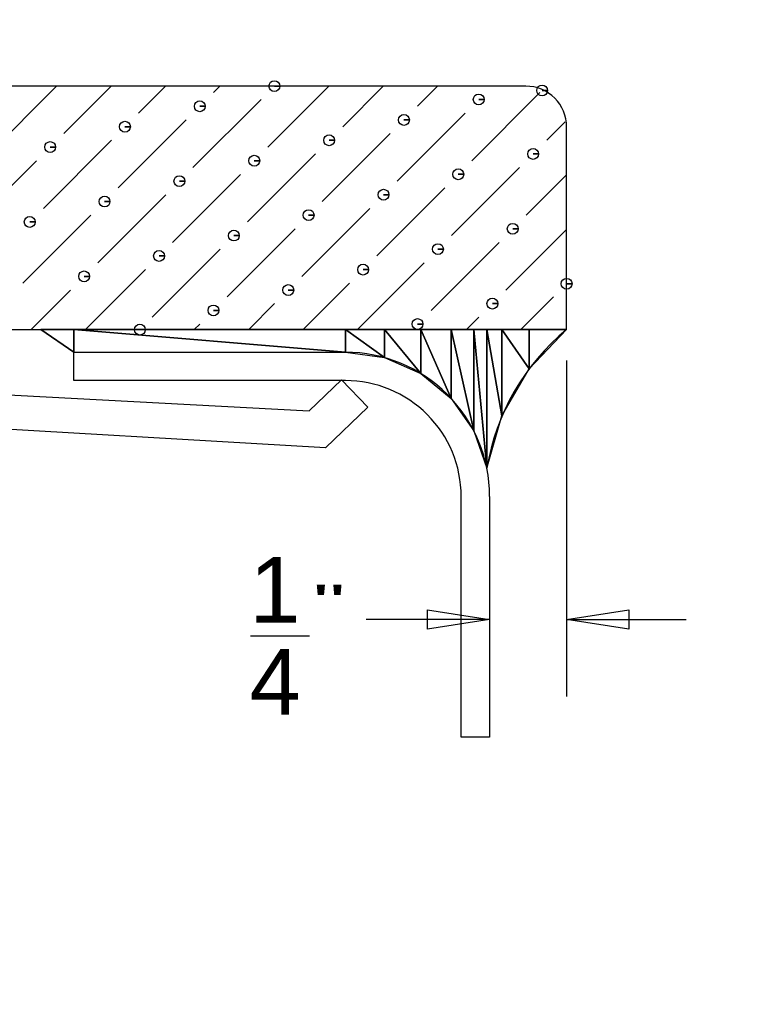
# Model space of a CAD drawing. Header units: millimetres. Extents: x 189 to 1666, y 327 to 1363.
# Drawn here: x 640.5 to 677.9, y 737 to 787.2 of the extents above; entities that cross this region are included whole.
import ezdxf

# ---------------------------------------------------------------- set-up
doc = ezdxf.new("R2010")
doc.units = ezdxf.units.MM
doc.layers.add('尺寸標注', color=1, linetype='Continuous', lineweight=30)
doc.styles.add('0', font='arial.ttf', dxfattribs={"height": 1})
doc.styles.add('DIM', font='txt.shx', dxfattribs={"width": 0.7, "bigfont": 'chineset.shx'})
doc.dimstyles.new('mm+in(开孔纸尺寸)', dxfattribs={"dimscale": 3, "dimtxt": 5, "dimasz": 5.2, "dimexe": 1.25, "dimexo": 0.625, "dimgap": 2, "dimtad": 1, "dimtxsty": 'DIM', "dimcen": 0, "dimclrd": 256, "dimclre": 256, "dimclrt": 3, "dimadec": 0, "dimazin": 0, "dimtfac": 1, "dimtmove": 0, "dimatfit": 1, "dimfxl": 1, "dimlwd": -1, "dimarcsym": 0})

# ---------------------------------------------------------------- blocks, each defined once
blk = doc.blocks.new('*D27')
at = {"layer": 'Defpoints', "color": 0}
for p in [(585.622, 877.481), (917.422, 718.311), (917.422, 627.281)]:
    blk.add_point(p, dxfattribs=at)
at = {"layer": '尺寸標注', "lineweight": -2}
for p, q in [((585.622, 875.606), (585.622, 623.531)), ((917.422, 716.436), (917.422, 623.531))]:
    blk.add_line(p, q, dxfattribs=at)
at = {"layer": '尺寸標注'}
blk.add_line((601.222, 627.281), (901.822, 627.281), dxfattribs=at)
for points in [[(601.222, 629.881), (601.222, 624.681), (585.622, 627.281)], [(901.822, 624.681), (901.822, 629.881), (917.422, 627.281)]]:
    blk.add_solid(points, dxfattribs=at)
at = {"layer": '尺寸標注', "color": 3, "insert": (751.522, 642.031), "char_height": 15, "attachment_point": 5, "style": 'DIM'}
blk.add_mtext('331,8mm [13 1/16"]', dxfattribs=at)

msp = doc.modelspace()

# ---------------------------------------------------------------- linework, layer by layer
at = {"layer": '尺寸標注', "lineweight": 9}
for points, knots in [([(653.578, 783.777), (653.578, 783.777), (653.858, 783.777), (653.858, 783.777), (653.858, 783.777), (653.858, 783.931), (653.732, 784.056), (653.578, 784.056), (653.578, 784.056), (653.425, 784.056), (653.3, 783.931), (653.3, 783.777), (653.3, 783.777), (653.3, 783.623), (653.425, 783.498), (653.578, 783.498), (653.578, 783.498), (653.732, 783.498), (653.858, 783.623), (653.858, 783.777), (653.858, 783.777), (653.858, 783.777), (653.578, 783.777), (653.578, 783.777)], [0, 0, 0, 0, 0.142857, 0.142857, 0.142857, 0.142857, 0.285714, 0.285714, 0.285714, 0.285714, 0.428571, 0.428571, 0.428571, 0.428571, 0.571429, 0.571429, 0.571429, 0.571429, 0.714286, 0.714286, 0.714286, 0.714286, 1, 1, 1, 1]), ([(664.089, 783.093), (664.089, 783.093), (664.367, 783.093), (664.367, 783.093), (664.367, 783.093), (664.367, 783.247), (664.242, 783.373), (664.089, 783.373), (664.089, 783.373), (663.935, 783.373), (663.809, 783.247), (663.809, 783.093), (663.809, 783.093), (663.809, 782.939), (663.935, 782.814), (664.089, 782.814), (664.089, 782.814), (664.242, 782.814), (664.367, 782.939), (664.367, 783.093), (664.367, 783.093), (664.367, 783.093), (664.089, 783.093), (664.089, 783.093)], [0, 0, 0, 0, 0.142857, 0.142857, 0.142857, 0.142857, 0.285714, 0.285714, 0.285714, 0.285714, 0.428571, 0.428571, 0.428571, 0.428571, 0.571429, 0.571429, 0.571429, 0.571429, 0.714286, 0.714286, 0.714286, 0.714286, 1, 1, 1, 1]), ([(668.604, 781.686), (668.604, 782.24), (668.383, 782.771), (667.992, 783.161), (667.992, 783.161), (667.599, 783.554), (667.07, 783.775), (666.514, 783.775)], [0, 0, 0, 0, 0.333333, 0.333333, 0.333333, 0.333333, 1, 1, 1, 1]), ([(667.347, 783.553), (667.347, 783.553), (667.626, 783.553), (667.626, 783.553), (667.626, 783.553), (667.626, 783.707), (667.501, 783.833), (667.347, 783.833), (667.347, 783.833), (667.194, 783.833), (667.068, 783.707), (667.068, 783.553), (667.068, 783.553), (667.068, 783.4), (667.194, 783.274), (667.347, 783.274), (667.347, 783.274), (667.501, 783.274), (667.626, 783.4), (667.626, 783.553), (667.626, 783.553), (667.626, 783.553), (667.347, 783.553), (667.347, 783.553)], [0, 0, 0, 0, 0.142857, 0.142857, 0.142857, 0.142857, 0.285714, 0.285714, 0.285714, 0.285714, 0.428571, 0.428571, 0.428571, 0.428571, 0.571429, 0.571429, 0.571429, 0.571429, 0.714286, 0.714286, 0.714286, 0.714286, 1, 1, 1, 1]), ([(649.746, 782.743), (649.746, 782.743), (650.025, 782.743), (650.025, 782.743), (650.025, 782.743), (650.025, 782.896), (649.9, 783.022), (649.746, 783.022), (649.746, 783.022), (649.592, 783.022), (649.467, 782.896), (649.467, 782.743), (649.467, 782.743), (649.467, 782.589), (649.592, 782.464), (649.746, 782.464), (649.746, 782.464), (649.9, 782.464), (650.025, 782.589), (650.025, 782.743), (650.025, 782.743), (650.025, 782.743), (649.746, 782.743), (649.746, 782.743)], [0, 0, 0, 0, 0.142857, 0.142857, 0.142857, 0.142857, 0.285714, 0.285714, 0.285714, 0.285714, 0.428571, 0.428571, 0.428571, 0.428571, 0.571429, 0.571429, 0.571429, 0.571429, 0.714286, 0.714286, 0.714286, 0.714286, 1, 1, 1, 1]), ([(645.897, 781.694), (645.897, 781.694), (646.177, 781.694), (646.177, 781.694), (646.177, 781.694), (646.177, 781.847), (646.051, 781.973), (645.897, 781.973), (645.897, 781.973), (645.744, 781.973), (645.618, 781.847), (645.618, 781.694), (645.618, 781.694), (645.618, 781.54), (645.744, 781.415), (645.897, 781.415), (645.897, 781.415), (646.051, 781.415), (646.177, 781.54), (646.177, 781.694), (646.177, 781.694), (646.177, 781.694), (645.897, 781.694), (645.897, 781.694)], [0, 0, 0, 0, 0.142857, 0.142857, 0.142857, 0.142857, 0.285714, 0.285714, 0.285714, 0.285714, 0.428571, 0.428571, 0.428571, 0.428571, 0.571429, 0.571429, 0.571429, 0.571429, 0.714286, 0.714286, 0.714286, 0.714286, 1, 1, 1, 1]), ([(660.24, 782.042), (660.24, 782.042), (660.519, 782.042), (660.519, 782.042), (660.519, 782.042), (660.519, 782.195), (660.393, 782.321), (660.24, 782.321), (660.24, 782.321), (660.086, 782.321), (659.961, 782.195), (659.961, 782.042), (659.961, 782.042), (659.961, 781.888), (660.086, 781.762), (660.24, 781.762), (660.24, 781.762), (660.393, 781.762), (660.519, 781.888), (660.519, 782.042), (660.519, 782.042), (660.519, 782.042), (660.24, 782.042), (660.24, 782.042)], [0, 0, 0, 0, 0.142857, 0.142857, 0.142857, 0.142857, 0.285714, 0.285714, 0.285714, 0.285714, 0.428571, 0.428571, 0.428571, 0.428571, 0.571429, 0.571429, 0.571429, 0.571429, 0.714286, 0.714286, 0.714286, 0.714286, 1, 1, 1, 1]), ([(642.051, 780.644), (642.051, 780.644), (642.331, 780.644), (642.331, 780.644), (642.331, 780.644), (642.331, 780.798), (642.205, 780.924), (642.051, 780.924), (642.051, 780.924), (641.897, 780.924), (641.772, 780.798), (641.772, 780.644), (641.772, 780.644), (641.772, 780.491), (641.897, 780.366), (642.051, 780.366), (642.051, 780.366), (642.205, 780.366), (642.331, 780.491), (642.331, 780.644), (642.331, 780.644), (642.331, 780.644), (642.051, 780.644), (642.051, 780.644)], [0, 0, 0, 0, 0.142857, 0.142857, 0.142857, 0.142857, 0.285714, 0.285714, 0.285714, 0.285714, 0.428571, 0.428571, 0.428571, 0.428571, 0.571429, 0.571429, 0.571429, 0.571429, 0.714286, 0.714286, 0.714286, 0.714286, 1, 1, 1, 1]), ([(656.394, 780.995), (656.394, 780.995), (656.673, 780.995), (656.673, 780.995), (656.673, 780.995), (656.673, 781.149), (656.547, 781.274), (656.394, 781.274), (656.394, 781.274), (656.24, 781.274), (656.115, 781.149), (656.115, 780.995), (656.115, 780.995), (656.115, 780.841), (656.24, 780.716), (656.394, 780.716), (656.394, 780.716), (656.547, 780.716), (656.673, 780.841), (656.673, 780.995), (656.673, 780.995), (656.673, 780.995), (656.394, 780.995), (656.394, 780.995)], [0, 0, 0, 0, 0.142857, 0.142857, 0.142857, 0.142857, 0.285714, 0.285714, 0.285714, 0.285714, 0.428571, 0.428571, 0.428571, 0.428571, 0.571429, 0.571429, 0.571429, 0.571429, 0.714286, 0.714286, 0.714286, 0.714286, 1, 1, 1, 1]), ([(666.886, 780.294), (666.886, 780.294), (667.164, 780.294), (667.164, 780.294), (667.164, 780.294), (667.164, 780.448), (667.039, 780.573), (666.886, 780.573), (666.886, 780.573), (666.732, 780.573), (666.606, 780.448), (666.606, 780.294), (666.606, 780.294), (666.606, 780.14), (666.732, 780.015), (666.886, 780.015), (666.886, 780.015), (667.039, 780.015), (667.164, 780.14), (667.164, 780.294), (667.164, 780.294), (667.164, 780.294), (666.886, 780.294), (666.886, 780.294)], [0, 0, 0, 0, 0.142857, 0.142857, 0.142857, 0.142857, 0.285714, 0.285714, 0.285714, 0.285714, 0.428571, 0.428571, 0.428571, 0.428571, 0.571429, 0.571429, 0.571429, 0.571429, 0.714286, 0.714286, 0.714286, 0.714286, 1, 1, 1, 1]), ([(652.545, 779.946), (652.545, 779.946), (652.824, 779.946), (652.824, 779.946), (652.824, 779.946), (652.824, 780.1), (652.699, 780.225), (652.545, 780.225), (652.545, 780.225), (652.392, 780.225), (652.266, 780.1), (652.266, 779.946), (652.266, 779.946), (652.266, 779.792), (652.392, 779.667), (652.545, 779.667), (652.545, 779.667), (652.699, 779.667), (652.824, 779.792), (652.824, 779.946), (652.824, 779.946), (652.824, 779.946), (652.545, 779.946), (652.545, 779.946)], [0, 0, 0, 0, 0.142857, 0.142857, 0.142857, 0.142857, 0.285714, 0.285714, 0.285714, 0.285714, 0.428571, 0.428571, 0.428571, 0.428571, 0.571429, 0.571429, 0.571429, 0.571429, 0.714286, 0.714286, 0.714286, 0.714286, 1, 1, 1, 1]), ([(663.037, 779.245), (663.037, 779.245), (663.316, 779.245), (663.316, 779.245), (663.316, 779.245), (663.316, 779.399), (663.19, 779.524), (663.037, 779.524), (663.037, 779.524), (662.883, 779.524), (662.758, 779.399), (662.758, 779.245), (662.758, 779.245), (662.758, 779.091), (662.883, 778.966), (663.037, 778.966), (663.037, 778.966), (663.19, 778.966), (663.316, 779.091), (663.316, 779.245), (663.316, 779.245), (663.316, 779.245), (663.037, 779.245), (663.037, 779.245)], [0, 0, 0, 0, 0.142857, 0.142857, 0.142857, 0.142857, 0.285714, 0.285714, 0.285714, 0.285714, 0.428571, 0.428571, 0.428571, 0.428571, 0.571429, 0.571429, 0.571429, 0.571429, 0.714286, 0.714286, 0.714286, 0.714286, 1, 1, 1, 1]), ([(648.696, 778.894), (648.696, 778.894), (648.976, 778.894), (648.976, 778.894), (648.976, 778.894), (648.976, 779.048), (648.851, 779.173), (648.696, 779.173), (648.696, 779.173), (648.543, 779.173), (648.418, 779.048), (648.418, 778.894), (648.418, 778.894), (648.418, 778.741), (648.543, 778.615), (648.696, 778.615), (648.696, 778.615), (648.851, 778.615), (648.976, 778.741), (648.976, 778.894), (648.976, 778.894), (648.976, 778.894), (648.696, 778.894), (648.696, 778.894)], [0, 0, 0, 0, 0.142857, 0.142857, 0.142857, 0.142857, 0.285714, 0.285714, 0.285714, 0.285714, 0.428571, 0.428571, 0.428571, 0.428571, 0.571429, 0.571429, 0.571429, 0.571429, 0.714286, 0.714286, 0.714286, 0.714286, 1, 1, 1, 1]), ([(659.191, 778.196), (659.191, 778.196), (659.47, 778.196), (659.47, 778.196), (659.47, 778.196), (659.47, 778.349), (659.344, 778.475), (659.191, 778.475), (659.191, 778.475), (659.037, 778.475), (658.912, 778.349), (658.912, 778.196), (658.912, 778.196), (658.912, 778.042), (659.037, 777.916), (659.191, 777.916), (659.191, 777.916), (659.344, 777.916), (659.47, 778.042), (659.47, 778.196), (659.47, 778.196), (659.47, 778.196), (659.191, 778.196), (659.191, 778.196)], [0, 0, 0, 0, 0.142857, 0.142857, 0.142857, 0.142857, 0.285714, 0.285714, 0.285714, 0.285714, 0.428571, 0.428571, 0.428571, 0.428571, 0.571429, 0.571429, 0.571429, 0.571429, 0.714286, 0.714286, 0.714286, 0.714286, 1, 1, 1, 1]), ([(644.848, 777.848), (644.848, 777.848), (645.127, 777.848), (645.127, 777.848), (645.127, 777.848), (645.127, 778.001), (645.002, 778.127), (644.848, 778.127), (644.848, 778.127), (644.694, 778.127), (644.569, 778.001), (644.569, 777.848), (644.569, 777.848), (644.569, 777.694), (644.694, 777.569), (644.848, 777.569), (644.848, 777.569), (645.002, 777.569), (645.127, 777.694), (645.127, 777.848), (645.127, 777.848), (645.127, 777.848), (644.848, 777.848), (644.848, 777.848)], [0, 0, 0, 0, 0.142857, 0.142857, 0.142857, 0.142857, 0.285714, 0.285714, 0.285714, 0.285714, 0.428571, 0.428571, 0.428571, 0.428571, 0.571429, 0.571429, 0.571429, 0.571429, 0.714286, 0.714286, 0.714286, 0.714286, 1, 1, 1, 1]), ([(655.342, 777.147), (655.342, 777.147), (655.621, 777.147), (655.621, 777.147), (655.621, 777.147), (655.621, 777.3), (655.496, 777.425), (655.342, 777.425), (655.342, 777.425), (655.189, 777.425), (655.063, 777.3), (655.063, 777.147), (655.063, 777.147), (655.063, 776.993), (655.189, 776.867), (655.342, 776.867), (655.342, 776.867), (655.496, 776.867), (655.621, 776.993), (655.621, 777.147), (655.621, 777.147), (655.621, 777.147), (655.342, 777.147), (655.342, 777.147)], [0, 0, 0, 0, 0.142857, 0.142857, 0.142857, 0.142857, 0.285714, 0.285714, 0.285714, 0.285714, 0.428571, 0.428571, 0.428571, 0.428571, 0.571429, 0.571429, 0.571429, 0.571429, 0.714286, 0.714286, 0.714286, 0.714286, 1, 1, 1, 1]), ([(641, 776.796), (641, 776.796), (641.279, 776.796), (641.279, 776.796), (641.279, 776.796), (641.279, 776.95), (641.153, 777.075), (641, 777.075), (641, 777.075), (640.846, 777.075), (640.72, 776.95), (640.72, 776.796), (640.72, 776.796), (640.72, 776.642), (640.846, 776.517), (641, 776.517), (641, 776.517), (641.153, 776.517), (641.279, 776.642), (641.279, 776.796), (641.279, 776.796), (641.279, 776.796), (641, 776.796), (641, 776.796)], [0, 0, 0, 0, 0.142857, 0.142857, 0.142857, 0.142857, 0.285714, 0.285714, 0.285714, 0.285714, 0.428571, 0.428571, 0.428571, 0.428571, 0.571429, 0.571429, 0.571429, 0.571429, 0.714286, 0.714286, 0.714286, 0.714286, 1, 1, 1, 1]), ([(651.496, 776.097), (651.496, 776.097), (651.775, 776.097), (651.775, 776.097), (651.775, 776.097), (651.775, 776.251), (651.65, 776.376), (651.496, 776.376), (651.496, 776.376), (651.342, 776.376), (651.217, 776.251), (651.217, 776.097), (651.217, 776.097), (651.217, 775.944), (651.342, 775.818), (651.496, 775.818), (651.496, 775.818), (651.65, 775.818), (651.775, 775.944), (651.775, 776.097), (651.775, 776.097), (651.775, 776.097), (651.496, 776.097), (651.496, 776.097)], [0, 0, 0, 0, 0.142857, 0.142857, 0.142857, 0.142857, 0.285714, 0.285714, 0.285714, 0.285714, 0.428571, 0.428571, 0.428571, 0.428571, 0.571429, 0.571429, 0.571429, 0.571429, 0.714286, 0.714286, 0.714286, 0.714286, 1, 1, 1, 1]), ([(665.836, 776.446), (665.836, 776.446), (666.115, 776.446), (666.115, 776.446), (666.115, 776.446), (666.115, 776.599), (665.99, 776.724), (665.836, 776.724), (665.836, 776.724), (665.683, 776.724), (665.557, 776.599), (665.557, 776.446), (665.557, 776.446), (665.557, 776.291), (665.683, 776.166), (665.836, 776.166), (665.836, 776.166), (665.99, 776.166), (666.115, 776.291), (666.115, 776.446), (666.115, 776.446), (666.115, 776.446), (665.836, 776.446), (665.836, 776.446)], [0, 0, 0, 0, 0.142857, 0.142857, 0.142857, 0.142857, 0.285714, 0.285714, 0.285714, 0.285714, 0.428571, 0.428571, 0.428571, 0.428571, 0.571429, 0.571429, 0.571429, 0.571429, 0.714286, 0.714286, 0.714286, 0.714286, 1, 1, 1, 1]), ([(647.647, 775.048), (647.647, 775.048), (647.927, 775.048), (647.927, 775.048), (647.927, 775.048), (647.927, 775.202), (647.802, 775.327), (647.647, 775.327), (647.647, 775.327), (647.494, 775.327), (647.369, 775.202), (647.369, 775.048), (647.369, 775.048), (647.369, 774.895), (647.494, 774.769), (647.647, 774.769), (647.647, 774.769), (647.802, 774.769), (647.927, 774.895), (647.927, 775.048), (647.927, 775.048), (647.927, 775.048), (647.647, 775.048), (647.647, 775.048)], [0, 0, 0, 0, 0.142857, 0.142857, 0.142857, 0.142857, 0.285714, 0.285714, 0.285714, 0.285714, 0.428571, 0.428571, 0.428571, 0.428571, 0.571429, 0.571429, 0.571429, 0.571429, 0.714286, 0.714286, 0.714286, 0.714286, 1, 1, 1, 1]), ([(661.99, 775.399), (661.99, 775.399), (662.269, 775.399), (662.269, 775.399), (662.269, 775.399), (662.269, 775.553), (662.144, 775.678), (661.99, 775.678), (661.99, 775.678), (661.837, 775.678), (661.711, 775.553), (661.711, 775.399), (661.711, 775.399), (661.711, 775.245), (661.837, 775.119), (661.99, 775.119), (661.99, 775.119), (662.144, 775.119), (662.269, 775.245), (662.269, 775.399), (662.269, 775.399), (662.269, 775.399), (661.99, 775.399), (661.99, 775.399)], [0, 0, 0, 0, 0.142857, 0.142857, 0.142857, 0.142857, 0.285714, 0.285714, 0.285714, 0.285714, 0.428571, 0.428571, 0.428571, 0.428571, 0.571429, 0.571429, 0.571429, 0.571429, 0.714286, 0.714286, 0.714286, 0.714286, 1, 1, 1, 1]), ([(658.141, 774.347), (658.141, 774.347), (658.421, 774.347), (658.421, 774.347), (658.421, 774.347), (658.421, 774.501), (658.295, 774.626), (658.141, 774.626), (658.141, 774.626), (657.988, 774.626), (657.863, 774.501), (657.863, 774.347), (657.863, 774.347), (657.863, 774.193), (657.988, 774.068), (658.141, 774.068), (658.141, 774.068), (658.295, 774.068), (658.421, 774.193), (658.421, 774.347), (658.421, 774.347), (658.421, 774.347), (658.141, 774.347), (658.141, 774.347)], [0, 0, 0, 0, 0.142857, 0.142857, 0.142857, 0.142857, 0.285714, 0.285714, 0.285714, 0.285714, 0.428571, 0.428571, 0.428571, 0.428571, 0.571429, 0.571429, 0.571429, 0.571429, 0.714286, 0.714286, 0.714286, 0.714286, 1, 1, 1, 1]), ([(643.799, 773.999), (643.799, 773.999), (644.078, 773.999), (644.078, 773.999), (644.078, 773.999), (644.078, 774.153), (643.953, 774.278), (643.799, 774.278), (643.799, 774.278), (643.645, 774.278), (643.52, 774.153), (643.52, 773.999), (643.52, 773.999), (643.52, 773.845), (643.645, 773.72), (643.799, 773.72), (643.799, 773.72), (643.953, 773.72), (644.078, 773.845), (644.078, 773.999), (644.078, 773.999), (644.078, 773.999), (643.799, 773.999), (643.799, 773.999)], [0, 0, 0, 0, 0.142857, 0.142857, 0.142857, 0.142857, 0.285714, 0.285714, 0.285714, 0.285714, 0.428571, 0.428571, 0.428571, 0.428571, 0.571429, 0.571429, 0.571429, 0.571429, 0.714286, 0.714286, 0.714286, 0.714286, 1, 1, 1, 1]), ([(668.605, 773.619), (668.605, 773.619), (668.883, 773.619), (668.883, 773.619), (668.883, 773.619), (668.883, 773.773), (668.758, 773.898), (668.605, 773.898), (668.605, 773.898), (668.451, 773.898), (668.325, 773.773), (668.325, 773.619), (668.325, 773.619), (668.325, 773.466), (668.451, 773.34), (668.605, 773.34), (668.605, 773.34), (668.758, 773.34), (668.883, 773.466), (668.883, 773.619), (668.883, 773.619), (668.883, 773.619), (668.605, 773.619), (668.605, 773.619)], [0, 0, 0, 0, 0.142857, 0.142857, 0.142857, 0.142857, 0.285714, 0.285714, 0.285714, 0.285714, 0.428571, 0.428571, 0.428571, 0.428571, 0.571429, 0.571429, 0.571429, 0.571429, 0.714286, 0.714286, 0.714286, 0.714286, 1, 1, 1, 1]), ([(654.293, 773.298), (654.293, 773.298), (654.572, 773.298), (654.572, 773.298), (654.572, 773.298), (654.572, 773.451), (654.447, 773.577), (654.293, 773.577), (654.293, 773.577), (654.139, 773.577), (654.014, 773.451), (654.014, 773.298), (654.014, 773.298), (654.014, 773.144), (654.139, 773.019), (654.293, 773.019), (654.293, 773.019), (654.447, 773.019), (654.572, 773.144), (654.572, 773.298), (654.572, 773.298), (654.572, 773.298), (654.293, 773.298), (654.293, 773.298)], [0, 0, 0, 0, 0.142857, 0.142857, 0.142857, 0.142857, 0.285714, 0.285714, 0.285714, 0.285714, 0.428571, 0.428571, 0.428571, 0.428571, 0.571429, 0.571429, 0.571429, 0.571429, 0.714286, 0.714286, 0.714286, 0.714286, 1, 1, 1, 1]), ([(664.787, 772.6), (664.787, 772.6), (665.066, 772.6), (665.066, 772.6), (665.066, 772.6), (665.066, 772.753), (664.941, 772.878), (664.787, 772.878), (664.787, 772.878), (664.634, 772.878), (664.508, 772.753), (664.508, 772.6), (664.508, 772.6), (664.508, 772.445), (664.634, 772.32), (664.787, 772.32), (664.787, 772.32), (664.941, 772.32), (665.066, 772.445), (665.066, 772.6), (665.066, 772.6), (665.066, 772.6), (664.787, 772.6), (664.787, 772.6)], [0, 0, 0, 0, 0.142857, 0.142857, 0.142857, 0.142857, 0.285714, 0.285714, 0.285714, 0.285714, 0.428571, 0.428571, 0.428571, 0.428571, 0.571429, 0.571429, 0.571429, 0.571429, 0.714286, 0.714286, 0.714286, 0.714286, 1, 1, 1, 1]), ([(650.447, 772.249), (650.447, 772.249), (650.726, 772.249), (650.726, 772.249), (650.726, 772.249), (650.726, 772.402), (650.601, 772.528), (650.447, 772.528), (650.447, 772.528), (650.293, 772.528), (650.168, 772.402), (650.168, 772.249), (650.168, 772.249), (650.168, 772.095), (650.293, 771.97), (650.447, 771.97), (650.447, 771.97), (650.601, 771.97), (650.726, 772.095), (650.726, 772.249), (650.726, 772.249), (650.726, 772.249), (650.447, 772.249), (650.447, 772.249)], [0, 0, 0, 0, 0.142857, 0.142857, 0.142857, 0.142857, 0.285714, 0.285714, 0.285714, 0.285714, 0.428571, 0.428571, 0.428571, 0.428571, 0.571429, 0.571429, 0.571429, 0.571429, 0.714286, 0.714286, 0.714286, 0.714286, 1, 1, 1, 1]), ([(660.938, 771.55), (660.938, 771.55), (661.218, 771.55), (661.218, 771.55), (661.218, 771.55), (661.218, 771.704), (661.092, 771.829), (660.938, 771.829), (660.938, 771.829), (660.785, 771.829), (660.66, 771.704), (660.66, 771.55), (660.66, 771.55), (660.66, 771.396), (660.785, 771.271), (660.938, 771.271), (660.938, 771.271), (661.092, 771.271), (661.218, 771.396), (661.218, 771.55), (661.218, 771.55), (661.218, 771.55), (660.938, 771.55), (660.938, 771.55)], [0, 0, 0, 0, 0.142857, 0.142857, 0.142857, 0.142857, 0.285714, 0.285714, 0.285714, 0.285714, 0.428571, 0.428571, 0.428571, 0.428571, 0.571429, 0.571429, 0.571429, 0.571429, 0.714286, 0.714286, 0.714286, 0.714286, 1, 1, 1, 1]), ([(646.663, 771.264), (646.663, 771.264), (646.942, 771.264), (646.942, 771.264), (646.942, 771.264), (646.942, 771.418), (646.817, 771.543), (646.663, 771.543), (646.663, 771.543), (646.509, 771.543), (646.384, 771.418), (646.384, 771.264), (646.384, 771.264), (646.384, 771.111), (646.509, 770.985), (646.663, 770.985), (646.663, 770.985), (646.817, 770.985), (646.942, 771.111), (646.942, 771.264), (646.942, 771.264), (646.942, 771.264), (646.663, 771.264), (646.663, 771.264)], [0, 0, 0, 0, 0.142857, 0.142857, 0.142857, 0.142857, 0.285714, 0.285714, 0.285714, 0.285714, 0.428571, 0.428571, 0.428571, 0.428571, 0.571429, 0.571429, 0.571429, 0.571429, 0.714286, 0.714286, 0.714286, 0.714286, 1, 1, 1, 1]), ([(643.274, 770.103), (643.274, 770.103), (641.573, 771.266), (641.573, 771.266), (641.573, 771.266), (641.573, 771.266), (643.274, 771.266), (643.274, 771.266), (643.274, 771.266), (643.274, 771.266), (643.274, 770.103), (643.274, 770.103)], [0, 0, 0, 0, 0.25, 0.25, 0.25, 0.25, 0.5, 0.5, 0.5, 0.5, 1, 1, 1, 1]), ([(643.274, 770.103), (643.274, 770.103), (643.274, 771.266), (643.274, 771.266), (643.274, 771.266), (643.274, 771.266), (657.235, 770.103), (657.235, 770.103), (657.235, 770.103), (657.235, 770.103), (643.274, 770.103), (643.274, 770.103)], [0, 0, 0, 0, 0.25, 0.25, 0.25, 0.25, 0.5, 0.5, 0.5, 0.5, 1, 1, 1, 1]), ([(657.235, 770.103), (657.235, 770.103), (643.274, 771.266), (643.274, 771.266), (643.274, 771.266), (643.274, 771.266), (657.235, 771.266), (657.235, 771.266), (657.235, 771.266), (657.235, 771.266), (657.235, 770.103), (657.235, 770.103)], [0, 0, 0, 0, 0.25, 0.25, 0.25, 0.25, 0.5, 0.5, 0.5, 0.5, 1, 1, 1, 1]), ([(657.235, 770.103), (657.235, 770.103), (657.235, 771.266), (657.235, 771.266), (657.235, 771.266), (657.235, 771.266), (659.246, 769.824), (659.246, 769.824), (659.246, 769.824), (659.246, 769.824), (657.235, 770.103), (657.235, 770.103)], [0, 0, 0, 0, 0.25, 0.25, 0.25, 0.25, 0.5, 0.5, 0.5, 0.5, 1, 1, 1, 1]), ([(659.246, 769.824), (659.246, 769.824), (657.235, 771.266), (657.235, 771.266), (657.235, 771.266), (657.235, 771.266), (659.246, 771.266), (659.246, 771.266), (659.246, 771.266), (659.246, 771.266), (659.246, 769.824), (659.246, 769.824)], [0, 0, 0, 0, 0.25, 0.25, 0.25, 0.25, 0.5, 0.5, 0.5, 0.5, 1, 1, 1, 1]), ([(659.246, 769.824), (659.246, 769.824), (659.246, 771.266), (659.246, 771.266), (659.246, 771.266), (659.246, 771.266), (661.105, 769.012), (661.105, 769.012), (661.105, 769.012), (661.105, 769.012), (659.246, 769.824), (659.246, 769.824)], [0, 0, 0, 0, 0.25, 0.25, 0.25, 0.25, 0.5, 0.5, 0.5, 0.5, 1, 1, 1, 1]), ([(661.105, 769.012), (661.105, 769.012), (659.246, 771.266), (659.246, 771.266), (659.246, 771.266), (659.246, 771.266), (661.105, 771.266), (661.105, 771.266), (661.105, 771.266), (661.105, 771.266), (661.105, 769.012), (661.105, 769.012)], [0, 0, 0, 0, 0.25, 0.25, 0.25, 0.25, 0.5, 0.5, 0.5, 0.5, 1, 1, 1, 1]), ([(661.105, 769.012), (661.105, 769.012), (661.105, 771.266), (661.105, 771.266), (661.105, 771.266), (661.105, 771.266), (662.675, 767.726), (662.675, 767.726), (662.675, 767.726), (662.675, 767.726), (661.105, 769.012), (661.105, 769.012)], [0, 0, 0, 0, 0.25, 0.25, 0.25, 0.25, 0.5, 0.5, 0.5, 0.5, 1, 1, 1, 1]), ([(662.675, 767.726), (662.675, 767.726), (661.105, 771.266), (661.105, 771.266), (661.105, 771.266), (661.105, 771.266), (662.675, 771.266), (662.675, 771.266), (662.675, 771.266), (662.675, 771.266), (662.675, 767.726), (662.675, 767.726)], [0, 0, 0, 0, 0.25, 0.25, 0.25, 0.25, 0.5, 0.5, 0.5, 0.5, 1, 1, 1, 1]), ([(662.675, 767.726), (662.675, 767.726), (662.675, 771.266), (662.675, 771.266), (662.675, 771.266), (662.675, 771.266), (663.838, 766.06), (663.838, 766.06), (663.838, 766.06), (663.838, 766.06), (662.675, 767.726), (662.675, 767.726)], [0, 0, 0, 0, 0.25, 0.25, 0.25, 0.25, 0.5, 0.5, 0.5, 0.5, 1, 1, 1, 1]), ([(663.838, 766.06), (663.838, 766.06), (662.675, 771.266), (662.675, 771.266), (662.675, 771.266), (662.675, 771.266), (663.838, 771.266), (663.838, 771.266), (663.838, 771.266), (663.838, 771.266), (663.838, 766.06), (663.838, 766.06)], [0, 0, 0, 0, 0.25, 0.25, 0.25, 0.25, 0.5, 0.5, 0.5, 0.5, 1, 1, 1, 1]), ([(663.838, 766.06), (663.838, 766.06), (663.838, 771.266), (663.838, 771.266), (663.838, 771.266), (663.838, 771.266), (664.503, 764.143), (664.503, 764.143), (664.503, 764.143), (664.503, 764.143), (663.838, 766.06), (663.838, 766.06)], [0, 0, 0, 0, 0.25, 0.25, 0.25, 0.25, 0.5, 0.5, 0.5, 0.5, 1, 1, 1, 1]), ([(664.503, 764.143), (664.503, 764.143), (663.838, 771.266), (663.838, 771.266), (663.838, 771.266), (663.838, 771.266), (664.503, 771.266), (664.503, 771.266), (664.503, 771.266), (664.503, 771.266), (664.503, 764.143), (664.503, 764.143)], [0, 0, 0, 0, 0.25, 0.25, 0.25, 0.25, 0.5, 0.5, 0.5, 0.5, 1, 1, 1, 1]), ([(664.503, 764.143), (664.503, 764.143), (664.503, 771.266), (664.503, 771.266), (664.503, 771.266), (664.503, 771.266), (665.282, 766.826), (665.282, 766.826), (665.282, 766.826), (665.282, 766.826), (664.503, 764.143), (664.503, 764.143)], [0, 0, 0, 0, 0.25, 0.25, 0.25, 0.25, 0.5, 0.5, 0.5, 0.5, 1, 1, 1, 1]), ([(665.282, 766.826), (665.282, 766.826), (664.503, 771.266), (664.503, 771.266), (664.503, 771.266), (664.503, 771.266), (665.282, 771.266), (665.282, 771.266), (665.282, 771.266), (665.282, 771.266), (665.282, 766.826), (665.282, 766.826)], [0, 0, 0, 0, 0.25, 0.25, 0.25, 0.25, 0.5, 0.5, 0.5, 0.5, 1, 1, 1, 1]), ([(665.282, 766.826), (665.282, 766.826), (665.282, 771.266), (665.282, 771.266), (665.282, 771.266), (665.282, 771.266), (666.677, 769.246), (666.677, 769.246), (666.677, 769.246), (666.677, 769.246), (665.282, 766.826), (665.282, 766.826)], [0, 0, 0, 0, 0.25, 0.25, 0.25, 0.25, 0.5, 0.5, 0.5, 0.5, 1, 1, 1, 1]), ([(666.677, 769.246), (666.677, 769.246), (665.282, 771.266), (665.282, 771.266), (665.282, 771.266), (665.282, 771.266), (666.677, 771.266), (666.677, 771.266), (666.677, 771.266), (666.677, 771.266), (666.677, 769.246), (666.677, 769.246)], [0, 0, 0, 0, 0.25, 0.25, 0.25, 0.25, 0.5, 0.5, 0.5, 0.5, 1, 1, 1, 1]), ([(666.677, 769.246), (666.677, 769.246), (666.677, 771.266), (666.677, 771.266), (666.677, 771.266), (666.677, 771.266), (668.606, 771.266), (668.606, 771.266), (668.606, 771.266), (668.606, 771.266), (666.677, 769.246), (666.677, 769.246)], [0, 0, 0, 0, 0.25, 0.25, 0.25, 0.25, 0.5, 0.5, 0.5, 0.5, 1, 1, 1, 1]), ([(664.646, 762.688), (664.646, 764.654), (663.864, 766.538), (662.476, 767.929), (662.476, 767.929), (661.085, 769.317), (659.199, 770.099), (657.235, 770.099)], [0, 0, 0, 0, 0.333333, 0.333333, 0.333333, 0.333333, 1, 1, 1, 1]), ([(663.186, 762.688), (663.186, 764.266), (662.558, 765.779), (661.442, 766.897), (661.442, 766.897), (660.326, 768.014), (658.813, 768.639), (657.232, 768.639)], [0, 0, 0, 0, 0.333333, 0.333333, 0.333333, 0.333333, 1, 1, 1, 1]), ([(664.646, 756.365), (664.646, 756.365), (661.445, 756.859), (661.445, 756.859), (661.445, 756.859), (661.445, 756.859), (661.445, 755.872), (661.445, 755.872), (661.445, 755.872), (661.445, 755.872), (664.646, 756.365), (664.646, 756.365)], [0, 0, 0, 0, 0.25, 0.25, 0.25, 0.25, 0.5, 0.5, 0.5, 0.5, 1, 1, 1, 1]), ([(668.604, 756.365), (668.604, 756.365), (671.805, 755.872), (671.805, 755.872), (671.805, 755.872), (671.805, 755.872), (671.805, 756.859), (671.805, 756.859), (671.805, 756.859), (671.805, 756.859), (668.604, 756.365), (668.604, 756.365)], [0, 0, 0, 0, 0.25, 0.25, 0.25, 0.25, 0.5, 0.5, 0.5, 0.5, 1, 1, 1, 1])]:
    msp.add_open_spline(points, degree=3, knots=knots, dxfattribs=at)
for points in [[(666.514, 783.774), (666.514, 783.774), (610.157, 783.774), (610.157, 783.774)], [(638.903, 780.293), (638.903, 780.293), (642.383, 783.776), (642.383, 783.776)], [(642.749, 781.343), (642.749, 781.343), (645.182, 783.776), (645.182, 783.776)], [(646.598, 782.392), (646.598, 782.392), (647.979, 783.776), (647.979, 783.776)], [(650.447, 783.443), (650.447, 783.443), (650.779, 783.776), (650.779, 783.776)], [(653.243, 780.644), (653.243, 780.644), (656.375, 783.776), (656.375, 783.776)], [(657.092, 781.693), (657.092, 781.693), (659.175, 783.776), (659.175, 783.776)], [(660.938, 782.742), (660.938, 782.742), (661.972, 783.776), (661.972, 783.776)], [(663.737, 779.945), (663.737, 779.945), (667.235, 783.443), (667.235, 783.443)], [(649.395, 779.595), (649.395, 779.595), (652.892, 783.093), (652.892, 783.093)], [(659.889, 778.894), (659.889, 778.894), (663.387, 782.392), (663.387, 782.392)], [(645.549, 778.546), (645.549, 778.546), (649.046, 782.041), (649.046, 782.041)], [(667.586, 780.994), (667.586, 780.994), (668.534, 781.943), (668.534, 781.943)], [(668.604, 771.261), (668.604, 771.261), (668.604, 781.684), (668.604, 781.684)], [(641.7, 777.496), (641.7, 777.496), (645.198, 780.994), (645.198, 780.994)], [(656.043, 777.847), (656.043, 777.847), (659.541, 781.343), (659.541, 781.343)], [(637.851, 776.445), (637.851, 776.445), (641.35, 779.945), (641.35, 779.945)], [(652.194, 776.796), (652.194, 776.796), (655.692, 780.293), (655.692, 780.293)], [(662.688, 776.097), (662.688, 776.097), (666.186, 779.595), (666.186, 779.595)], [(648.345, 775.746), (648.345, 775.746), (651.843, 779.244), (651.843, 779.244)], [(666.534, 777.146), (666.534, 777.146), (668.604, 779.215), (668.604, 779.215)], [(658.84, 775.048), (658.84, 775.048), (662.337, 778.546), (662.337, 778.546)], [(644.499, 774.697), (644.499, 774.697), (647.997, 778.195), (647.997, 778.195)], [(654.991, 773.999), (654.991, 773.999), (658.489, 777.496), (658.489, 777.496)], [(640.651, 773.648), (640.651, 773.648), (644.149, 777.146), (644.149, 777.146)], [(651.145, 772.949), (651.145, 772.949), (654.643, 776.445), (654.643, 776.445)], [(665.488, 773.297), (665.488, 773.297), (668.604, 776.416), (668.604, 776.416)], [(647.296, 771.9), (647.296, 771.9), (650.794, 775.398), (650.794, 775.398)], [(661.639, 772.248), (661.639, 772.248), (665.137, 775.746), (665.137, 775.746)], [(643.863, 771.264), (643.863, 771.264), (646.946, 774.346), (646.946, 774.346)], [(657.855, 771.264), (657.855, 771.264), (661.288, 774.697), (661.288, 774.697)], [(655.055, 771.264), (655.055, 771.264), (657.44, 773.648), (657.44, 773.648)], [(641.066, 771.264), (641.066, 771.264), (643.1, 773.297), (643.1, 773.297)], [(666.251, 771.264), (666.251, 771.264), (667.936, 772.949), (667.936, 772.949)], [(652.259, 771.264), (652.259, 771.264), (653.594, 772.598), (653.594, 772.598)], [(663.451, 771.264), (663.451, 771.264), (664.088, 771.9), (664.088, 771.9)], [(649.459, 771.264), (649.459, 771.264), (649.745, 771.549), (649.745, 771.549)], [(611.097, 771.264), (611.097, 771.264), (668.604, 771.264), (668.604, 771.264)], [(643.274, 770.1), (643.274, 770.1), (641.573, 771.264), (641.573, 771.264)], [(668.604, 771.264), (666.419, 769.464), (664.961, 766.933), (664.503, 764.141)], [(643.271, 770.1), (643.271, 770.1), (657.232, 770.1), (657.232, 770.1)], [(643.271, 768.639), (643.271, 768.639), (643.271, 770.099), (643.271, 770.099)], [(668.604, 769.679), (668.604, 769.679), (668.604, 752.407), (668.604, 752.407)], [(616.071, 769.185), (616.071, 769.185), (655.366, 767.08), (655.366, 767.08)], [(657.235, 768.639), (657.235, 768.639), (643.274, 768.639), (643.274, 768.639)], [(655.366, 767.08), (655.366, 767.08), (657.034, 768.685), (657.034, 768.685)], [(657.034, 768.685), (657.034, 768.685), (658.384, 767.282), (658.384, 767.282)], [(656.201, 765.183), (656.201, 765.183), (615.03, 767.58), (615.03, 767.58)], [(658.382, 767.282), (658.382, 767.282), (656.201, 765.183), (656.201, 765.183)], [(663.186, 750.311), (663.186, 750.311), (663.186, 762.688), (663.186, 762.688)], [(664.646, 762.688), (664.646, 762.688), (664.646, 750.311), (664.646, 750.311)], [(664.646, 756.365), (664.646, 756.365), (658.295, 756.365), (658.295, 756.365)], [(668.604, 756.365), (668.604, 756.365), (674.76, 756.365), (674.76, 756.365)], [(652.346, 755.531), (652.346, 755.531), (655.391, 755.531), (655.391, 755.531)], [(664.646, 750.311), (664.646, 750.311), (663.186, 750.311), (663.186, 750.311)]]:
    msp.add_open_spline(points, degree=3, dxfattribs=at)

# ---------------------------------------------------------------- texts
at = {"layer": '尺寸標注', "lineweight": 9, "style": '0'}
for s, p in [('1', (652.293, 756.194)), ('4', (652.302, 751.473))]:
    msp.add_text(s, height=3.375, dxfattribs=at).set_placement(p)
at = {"layer": '尺寸標注', "lineweight": 9, "style": '0', "width": 1.979076}
msp.add_text('"', height=1.705, dxfattribs=at).set_placement((655.559, 756.456))

# ---------------------------------------------------------------- dimensions: what is measured, and where the dimension line sits
at = {"layer": '尺寸標注'}
dim = msp.add_linear_dim(base=(917.422, 627.281), p1=(585.622, 877.481), p2=(917.422, 718.311), dimstyle='mm+in(开孔纸尺寸)', override={"dimpost": 'mm', "dimtofl": 0}, dxfattribs=at)
dim.commit()
dim.dimension.update_dxf_attribs({"geometry": '*D27', "text_midpoint": (751.522, 642.031)})

doc.saveas('drawing.dxf')
